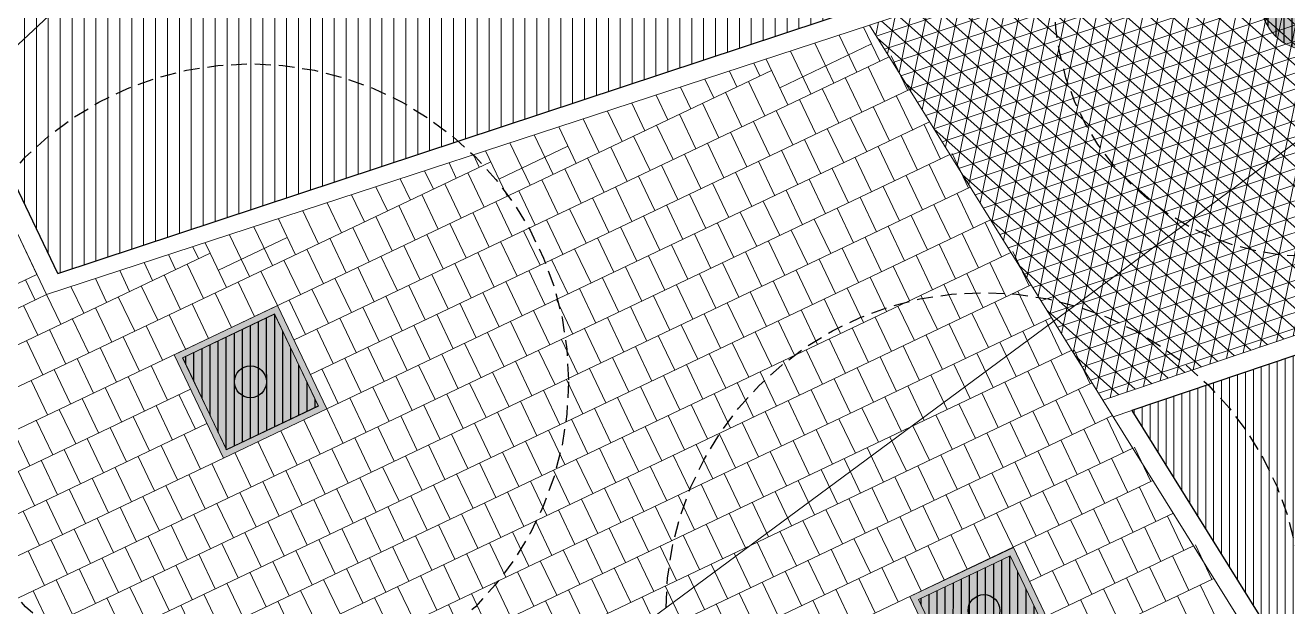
# Model space of a CAD drawing. Header units: metres. Extents: x 678805 to 1359287, y 2747329 to 5497370.
# Drawn here: x 679648.83 to 679668.68, y 2748575.89 to 2748585.03 of the extents above; entities that cross this region are included whole.
import ezdxf
from ezdxf.enums import TextEntityAlignment as Align

# ---------------------------------------------------------------- set-up
doc = ezdxf.new("R2010")
doc.units = ezdxf.units.M
doc.linetypes.add('XREF_MON_SFT_TREES$0$HIDDEN', pattern=[0.375, 0.25, -0.125])
for name, color, linetype in [('00_XREF_MON_HSC_PAVEMENT', 7, 'Continuous'), ('00_XREF_TWQ_SFT_TREES', 7, 'Continuous'), ('XREF_MON_GENERAL_LAYOUT$0$02-L-Edge Line Step -10cm', 6, 'Continuous'), ('XREF_MON_HSC_PAVEMENT$0$03-TR-Tree Pit_Green', 74, 'Continuous'), ('XREF_MON_SFT_TREES$0$SL_TREE_CANOPY', 251, 'XREF_MON_SFT_TREES$0$HIDDEN'), ('XREF_MON_SFT_TREES$0$SL_TREE_TRUNK', 251, 'Continuous')]:
    doc.layers.add(name, color=color, linetype=linetype)
for name, color, linetype, true_color in [('02-L-Waterfeatures 01', 7, 'Continuous', 0x4da6ff), ('XREF_MON_HSC_PAVEMENT$0$03-TR-Tree Pit_White', 7, 'Continuous', 0xfcfcfc), ('XREF_MON_SFT_TREES$0$SL_TREE_ACACIA_NILOTICA', 7, 'Continuous', 0x264d00), ('XREF_MON_SFT_TREES$0$SL_TREE_ZIZIPHUS_SPINA', 7, 'Continuous', 0xc6d408)]:
    doc.layers.add(name, color=color, linetype=linetype, true_color=true_color)
for name, color, linetype, lineweight in [('XREF_MON_GENERAL_LAYOUT$0$02-L-Level Curves 0.25-0.75m', 33, 'Continuous', 5), ('XREF_MON_GENERAL_LAYOUT$0$02-L-Material Change', 251, 'Continuous', 5), ('XREF_MON_GENERAL_LAYOUT$0$04-BK-Tree Pit', 6, 'Continuous', 5), ('XREF_MON_HSC_PAVEMENT$0$02-L-B-Flat Bar', 251, 'Continuous', 5), ('XREF_MON_HSC_PAVEMENT$0$04-BK-Tree Pit', 6, 'Continuous', 5)]:
    doc.layers.add(name, color=color, linetype=linetype, lineweight=lineweight)
for name, color, linetype, lineweight, true_color in [('XREF_MON_HSC_PAVEMENT$0$02-L-Joints-Paviment_07_Precast Concrete Blocks 60X40', 7, 'Continuous', 5, 0x999999), ('XREF_MON_HSC_PAVEMENT$0$03-TR-Pavement_01_Compacted Ground', 7, 'Continuous', 5, 0x5a4f30), ('XREF_MON_HSC_PAVEMENT$0$03-TR-Pavement_02_Sealed Gravel', 7, 'Continuous', 5, 0x38321e), ('XREF_MON_HSC_PAVEMENT$0$03-TR-Pavement_07_Precast Concrete Blocks 60X40', 7, 'Continuous', 5, 0x999999), ('XREF_MON_HSC_PAVEMENT$0$03-TR-Pavement_07_Precast irregular Concrete Blocks', 7, 'Continuous', 5, 0xb3b3b3)]:
    doc.layers.add(name, color=color, linetype=linetype, lineweight=lineweight, true_color=true_color)
doc.layers.get('XREF_MON_SFT_TREES$0$SL_TREE_ACACIA_NILOTICA').off()
doc.layers.get('XREF_MON_SFT_TREES$0$SL_TREE_ZIZIPHUS_SPINA').off()
doc.styles.add('XREF_MON_GENERAL_LAYOUT$0$Standard', font='arial.ttf')
pattern_1 = [(78.3, (679760.92877, 2748631.8044), (-0.23317743, 0.0482887), []), (138.3, (679760.92877, 2748631.8044), (-0.158408, -0.1777932), []), (198.3, (679760.92877, 2748631.8044), (0.07476945, -0.22608194), [])]

# ---------------------------------------------------------------- blocks, each defined once
blk = doc.blocks.new('XREF_MON_SFT_TREES$0$Ziziphus_spina_christi')
h = blk.add_hatch()
h.set_pattern_fill('ANSI31', color=256, scale=0.1)
edge = h.paths.add_edge_path()
edge.add_arc((0, 0), 5, 0, 360)
at = {"layer": 'XREF_MON_SFT_TREES$0$SL_TREE_TRUNK'}
h = blk.add_hatch(color=256, dxfattribs=at)
h.dxf.hatch_style = 1
edge = h.paths.add_edge_path()
edge.add_arc((0, 0), 0.25, 0, 360)
at = {"layer": 'XREF_MON_SFT_TREES$0$SL_TREE_CANOPY', "linetype": 'XREF_MON_SFT_TREES$0$HIDDEN'}
blk.add_circle((0, 0), 5, dxfattribs=at)
at = {"layer": 'XREF_MON_SFT_TREES$0$SL_TREE_TRUNK'}
blk.add_circle((0, 0), 0.25, dxfattribs=at)
blk = doc.blocks.new('XREF_MON_SFT_TREES$0$Acacia_nilotica')
h = blk.add_hatch()
h.set_pattern_fill('ANSI31', color=256, scale=0.1)
edge = h.paths.add_edge_path()
edge.add_arc((0, 0), 4, 0, 360)
at = {"layer": 'XREF_MON_SFT_TREES$0$SL_TREE_TRUNK'}
h = blk.add_hatch(color=256, dxfattribs=at)
h.dxf.hatch_style = 1
edge = h.paths.add_edge_path()
edge.add_arc((0, 0), 0.25, 0, 360)
at = {"layer": 'XREF_MON_SFT_TREES$0$SL_TREE_CANOPY', "linetype": 'XREF_MON_SFT_TREES$0$HIDDEN'}
blk.add_circle((0, 0), 4, dxfattribs=at)
at = {"layer": 'XREF_MON_SFT_TREES$0$SL_TREE_TRUNK'}
blk.add_circle((0, 0), 0.25, dxfattribs=at)
blk = doc.blocks.new('XREF_MON_SFT_TREES')
at = {"layer": 'XREF_MON_SFT_TREES$0$SL_TREE_ACACIA_NILOTICA', "rotation": 25.44812939262281}
blk.add_blockref('XREF_MON_SFT_TREES$0$Acacia_nilotica', (679669.016, 2748585.395), dxfattribs=at)
at = {"layer": 'XREF_MON_SFT_TREES$0$SL_TREE_ZIZIPHUS_SPINA', "rotation": 25.44812939262281}
for p in [(679656.747, 2748591.23), (679652.375, 2748579.426), (679663.907, 2748575.83)]:
    blk.add_blockref('XREF_MON_SFT_TREES$0$Ziziphus_spina_christi', p, dxfattribs=at)
blk = doc.blocks.new('XREF_MON_HSC_PAVEMENT$0$Tree Pit 1.5m3')
at = {"layer": 'XREF_MON_HSC_PAVEMENT$0$03-TR-Tree Pit_Green'}
h = blk.add_hatch(dxfattribs=at)
h.set_pattern_fill('ANSI31', color=256, scale=0.04, angle=45)
h.set_pattern_definition([(90, (-679669.01583, -2748585.39453), (-0.127, 0), [])])
edge = h.paths.add_edge_path()
edge.add_arc((0, 0), 0.75, 0, 360)
at = {"layer": 'XREF_MON_HSC_PAVEMENT$0$03-TR-Tree Pit_White'}
h = blk.add_hatch(color=256, dxfattribs=at)
h.dxf.hatch_style = 1
edge = h.paths.add_edge_path()
edge.add_arc((0, 0), 0.75, 0, 360)
blk.add_circle((0, 0), 0.75)
blk = doc.blocks.new('XREF_MON_HSC_PAVEMENT$0$Escocell Quadrat')
at = {"layer": 'XREF_MON_HSC_PAVEMENT$0$03-TR-Tree Pit_Green'}
h = blk.add_hatch(dxfattribs=at)
h.set_pattern_fill('ANSI31', color=256, scale=0.04, angle=19.5514)
h.set_pattern_definition([(64.551379247, (-1794786.01457, -2189831.7944), (-0.114677314033, 0.0545720958565), [])])
h.paths.add_polyline_path([(-1.159, 0.359), (-2.759, 0.359), (-2.759, -1.241), (-1.159, -1.241)])
at = {"layer": 'XREF_MON_HSC_PAVEMENT$0$03-TR-Tree Pit_White'}
h = blk.add_hatch(color=256, dxfattribs=at)
h.dxf.hatch_style = 1
h.paths.add_polyline_path([(-2.859, 0.459), (-1.059, 0.459), (-1.059, -1.341), (-2.859, -1.341)])
at = {"ltscale": 0.3}
blk.add_lwpolyline([(-2.759, -1.241), (-1.159, -1.241), (-1.159, 0.359), (-2.759, 0.359)], close=True, dxfattribs=at)
blk = doc.blocks.new('XREF_MON_HSC_PAVEMENT')
at = {"layer": 'XREF_MON_HSC_PAVEMENT$0$03-TR-Pavement_01_Compacted Ground', "linetype": 'Continuous'}
h = blk.add_hatch(dxfattribs=at)
h.set_pattern_fill('ANSI31', color=256, scale=0.059, angle=45)
h.set_pattern_definition([(90, (652974.11672, 2717198.73223), (-0.187325, 0), [])])
h.paths.add_polyline_path([(679627.965, 2748648.126), (679619.306, 2748644.028), (679624.438, 2748633.281), (679643.219, 2748642.218), (679635.325, 2748666.118), (679612.376, 2748658.539), (679613.109, 2748657.004), (679621.777, 2748661.129)])
h.paths.add_polyline_path([(679643.184, 2748627.108), (679645.247, 2748622.773), (679640.913, 2748620.711), (679638.85, 2748625.045)])
h.paths.add_polyline_path([(679649.344, 2748581.128), (679662.013, 2748585.317), (679645.021, 2748636.762), (679626.168, 2748629.658)])
at = {"layer": 'XREF_MON_HSC_PAVEMENT$0$03-TR-Pavement_02_Sealed Gravel', "linetype": 'Continuous'}
h = blk.add_hatch(dxfattribs=at)
h.set_pattern_fill('ANSI31', color=256, scale=0.0393, angle=45)
h.set_pattern_definition([(90, (652974.11672, 2717198.73223), (-0.1247775, 0), [])])
h.paths.add_polyline_path([(679677.201, 2748573.555), (679683.041, 2748573.777), (679687.329, 2748576.176), (679693.395, 2748575.721), (679695.755, 2748576.821), (679698.899, 2748570.077), (679696.876, 2748565.409), (679691.299, 2748563.582), (679690.559, 2748563.185), (679688.204, 2748561.07), (679682.247, 2748562.313), (679677.021, 2748573.467)])
h.paths.add_polyline_path([(679758.64, 2748582.443), (679748.157, 2748599.32), (679704.653, 2748591.943), (679666.232, 2748578.973), (679685.689, 2748547.73)])
at = {"layer": 'XREF_MON_HSC_PAVEMENT$0$03-TR-Pavement_07_Precast irregular Concrete Blocks', "linetype": 'Continuous'}
h = blk.add_hatch(dxfattribs=at)
h.set_pattern_fill('NET3', color=256, scale=0.075, angle=78.3)
h.set_pattern_definition(pattern_1)
h.paths.add_polyline_path([(679662.107, 2748585.032), (679702.497, 2748598.366), (679704.527, 2748592.218)])
h = blk.add_hatch(dxfattribs=at)
h.set_pattern_fill('NET3', color=256, scale=0.075, angle=78.3)
h.set_pattern_definition(pattern_1)
h.paths.add_polyline_path([(679662.107, 2748585.032), (679665.777, 2748579.136), (679704.527, 2748592.218)])
at = {"layer": 'XREF_MON_HSC_PAVEMENT$0$02-L-B-Flat Bar'}
blk.add_lwpolyline([(679662.107, 2748585.032), (679665.777, 2748579.136)], dxfattribs=at)
at = {"layer": 'XREF_MON_HSC_PAVEMENT$0$02-L-Joints-Paviment_07_Precast Concrete Blocks 60X40'}
for p, q in [((679661.907, 2748584.294), (679661.631, 2748584.876)), ((679662.269, 2748584.466), (679662.014, 2748585.001)), ((679660.695, 2748584.05), (679662.14, 2748584.737)), ((679661.546, 2748584.123), (679661.247, 2748584.75)), ((679660.824, 2748583.779), (679660.481, 2748584.499)), ((679661.185, 2748583.951), (679660.864, 2748584.625)), ((679660.022, 2748584.062), (679659.904, 2748584.31)), ((679660.383, 2748584.234), (679660.287, 2748584.436)), ((679659.661, 2748583.89), (679659.52, 2748584.185)), ((679658.938, 2748583.546), (679658.754, 2748583.934)), ((679659.3, 2748583.718), (679659.137, 2748584.06)), ((679658.216, 2748583.202), (679657.987, 2748583.683)), ((679658.577, 2748583.374), (679658.37, 2748583.809)), ((679657.855, 2748583.03), (679657.604, 2748583.558)), ((679657.132, 2748582.687), (679656.837, 2748583.307)), ((679657.494, 2748582.859), (679657.221, 2748583.432)), ((679656.281, 2748582.614), (679657.365, 2748583.129)), ((679656.771, 2748582.515), (679656.454, 2748583.181)), ((679655.972, 2748582.799), (679655.88, 2748582.993)), ((679656.41, 2748582.343), (679656.071, 2748583.056)), ((679655.25, 2748582.455), (679655.113, 2748582.743)), ((679655.611, 2748582.627), (679655.497, 2748582.868)), ((679654.528, 2748582.112), (679654.347, 2748582.492)), ((679654.889, 2748582.284), (679654.73, 2748582.617)), ((679654.166, 2748581.94), (679653.963, 2748582.366)), ((679653.444, 2748581.596), (679653.197, 2748582.115)), ((679653.805, 2748581.768), (679653.58, 2748582.241)), ((679653.083, 2748581.424), (679652.814, 2748581.99)), ((679651.87, 2748581.179), (679652.954, 2748581.695)), ((679652.36, 2748581.08), (679652.047, 2748581.739)), ((679652.722, 2748581.252), (679652.43, 2748581.864)), ((679651.559, 2748581.363), (679651.47, 2748581.55)), ((679651.741, 2748581.45), (679651.664, 2748581.613)), ((679650.836, 2748581.02), (679650.703, 2748581.299)), ((679651.197, 2748581.191), (679651.086, 2748581.425)), ((679651.999, 2748580.909), (679651.741, 2748581.45)), ((679650.475, 2748580.848), (679650.32, 2748581.174)), ((679651.277, 2748580.565), (679651.019, 2748581.107)), ((679651.638, 2748580.737), (679651.38, 2748581.278)), ((679648.837, 2748581.028), (679648.988, 2748580.711)), ((679649.753, 2748580.504), (679649.553, 2748580.923)), ((679650.114, 2748580.676), (679649.937, 2748581.048)), ((679650.916, 2748580.393), (679650.658, 2748580.935)), ((679649.391, 2748580.332), (679649.17, 2748580.797)), ((679650.555, 2748580.221), (679650.297, 2748580.763)), ((679649.03, 2748580.16), (679648.809, 2748580.625)), ((679650.193, 2748580.049), (679649.936, 2748580.591)), ((679649.832, 2748579.877), (679649.574, 2748580.419)), ((679649.471, 2748579.705), (679649.213, 2748580.247)), ((679649.11, 2748579.533), (679648.852, 2748580.075))]:
    blk.add_line(p, q, dxfattribs=at)
for points in [[(679662.706, 2748584.01), (679662.448, 2748584.552)], [(679662.345, 2748583.838), (679662.087, 2748584.38)], [(679660.463, 2748583.607), (679660.205, 2748584.149)], [(679661.984, 2748583.666), (679661.726, 2748584.208)], [(679660.101, 2748583.435), (679659.844, 2748583.977)], [(679661.261, 2748583.323), (679661.004, 2748583.864)], [(679661.623, 2748583.494), (679661.365, 2748584.036)], [(679662.786, 2748583.383), (679662.528, 2748583.925)], [(679659.74, 2748583.263), (679659.482, 2748583.805)], [(679660.9, 2748583.151), (679660.642, 2748583.693)], [(679662.424, 2748583.212), (679662.167, 2748583.753)], [(679659.379, 2748583.091), (679659.121, 2748583.633)], [(679660.539, 2748582.979), (679660.281, 2748583.521)], [(679662.063, 2748583.04), (679661.805, 2748583.581)], [(679663.223, 2748582.927), (679662.966, 2748583.469)], [(679658.657, 2748582.748), (679658.399, 2748583.289)], [(679659.018, 2748582.919), (679658.76, 2748583.461)], [(679660.178, 2748582.807), (679659.92, 2748583.349)], [(679661.702, 2748582.868), (679661.444, 2748583.41)], [(679662.862, 2748582.755), (679662.604, 2748583.297)], [(679658.295, 2748582.576), (679658.038, 2748583.117)], [(679659.817, 2748582.635), (679659.559, 2748583.177)], [(679661.341, 2748582.696), (679661.083, 2748583.238)], [(679662.501, 2748582.583), (679662.243, 2748583.125)], [(679657.934, 2748582.404), (679657.676, 2748582.946)], [(679659.455, 2748582.463), (679659.198, 2748583.005)], [(679660.619, 2748582.352), (679660.361, 2748582.894)], [(679660.98, 2748582.524), (679660.722, 2748583.066)], [(679662.14, 2748582.412), (679661.882, 2748582.953)], [(679663.664, 2748582.472), (679663.406, 2748583.014)], [(679656.049, 2748582.171), (679655.791, 2748582.713)], [(679657.573, 2748582.232), (679657.315, 2748582.774)], [(679659.094, 2748582.291), (679658.836, 2748582.833)], [(679660.257, 2748582.18), (679660, 2748582.722)], [(679661.779, 2748582.24), (679661.521, 2748582.782)], [(679663.303, 2748582.301), (679663.045, 2748582.842)], [(679655.688, 2748581.999), (679655.43, 2748582.541)], [(679657.212, 2748582.06), (679656.954, 2748582.602)], [(679658.372, 2748581.948), (679658.114, 2748582.489)], [(679658.733, 2748582.119), (679658.475, 2748582.661)], [(679659.896, 2748582.008), (679659.638, 2748582.55)], [(679661.417, 2748582.068), (679661.16, 2748582.61)], [(679662.58, 2748581.957), (679662.323, 2748582.499)], [(679662.942, 2748582.129), (679662.684, 2748582.671)], [(679655.326, 2748581.827), (679655.069, 2748582.369)], [(679656.851, 2748581.888), (679656.593, 2748582.43)], [(679658.011, 2748581.776), (679657.753, 2748582.317)], [(679659.535, 2748581.837), (679659.277, 2748582.378)], [(679661.056, 2748581.896), (679660.798, 2748582.438)], [(679662.219, 2748581.785), (679661.961, 2748582.327)], [(679663.74, 2748581.844), (679663.483, 2748582.386)], [(679654.965, 2748581.655), (679654.707, 2748582.197)], [(679656.128, 2748581.544), (679655.87, 2748582.086)], [(679656.49, 2748581.716), (679656.232, 2748582.258)], [(679657.65, 2748581.604), (679657.392, 2748582.146)], [(679659.174, 2748581.665), (679658.916, 2748582.206)], [(679660.334, 2748581.552), (679660.076, 2748582.094)], [(679660.695, 2748581.724), (679660.437, 2748582.266)], [(679661.858, 2748581.613), (679661.6, 2748582.155)], [(679663.379, 2748581.673), (679663.121, 2748582.214)], [(679654.604, 2748581.484), (679654.346, 2748582.025)], [(679655.767, 2748581.373), (679655.509, 2748581.914)], [(679657.288, 2748581.432), (679657.031, 2748581.974)], [(679658.813, 2748581.493), (679658.555, 2748582.035)], [(679659.973, 2748581.38), (679659.715, 2748581.922)], [(679661.497, 2748581.441), (679661.239, 2748581.983)], [(679663.018, 2748581.501), (679662.76, 2748582.042)], [(679664.181, 2748581.39), (679663.923, 2748581.931)], [(679653.882, 2748581.14), (679653.624, 2748581.682)], [(679654.243, 2748581.312), (679653.985, 2748581.853)], [(679655.406, 2748581.201), (679655.148, 2748581.742)], [(679656.927, 2748581.26), (679656.669, 2748581.802)], [(679658.09, 2748581.149), (679657.832, 2748581.691)], [(679658.451, 2748581.321), (679658.194, 2748581.863)], [(679659.611, 2748581.208), (679659.354, 2748581.75)], [(679661.136, 2748581.269), (679660.878, 2748581.811)], [(679662.296, 2748581.157), (679662.038, 2748581.699)], [(679662.657, 2748581.329), (679662.399, 2748581.871)], [(679663.82, 2748581.218), (679663.562, 2748581.76)], [(679648.759, 2748581.656), (679649.018, 2748581.114)], [(679653.521, 2748580.968), (679653.263, 2748581.51)], [(679655.045, 2748581.029), (679654.787, 2748581.571)], [(679656.566, 2748581.088), (679656.308, 2748581.63)], [(679657.729, 2748580.977), (679657.471, 2748581.519)], [(679659.25, 2748581.037), (679658.992, 2748581.578)], [(679660.774, 2748581.097), (679660.517, 2748581.639)], [(679661.934, 2748580.985), (679661.677, 2748581.527)], [(679663.459, 2748581.046), (679663.201, 2748581.588)], [(679653.159, 2748580.796), (679652.901, 2748581.338)], [(679654.684, 2748580.857), (679654.426, 2748581.399)], [(679655.844, 2748580.744), (679655.586, 2748581.286)], [(679656.205, 2748580.916), (679655.947, 2748581.458)], [(679657.368, 2748580.805), (679657.11, 2748581.347)], [(679658.889, 2748580.865), (679658.631, 2748581.407)], [(679660.052, 2748580.754), (679659.794, 2748581.295)], [(679660.413, 2748580.926), (679660.155, 2748581.467)], [(679661.573, 2748580.813), (679661.315, 2748581.355)], [(679663.098, 2748580.874), (679662.84, 2748581.416)], [(679664.258, 2748580.762), (679664, 2748581.303)], [(679664.619, 2748580.933), (679664.361, 2748581.475)], [(679652.798, 2748580.624), (679652.54, 2748581.166)], [(679654.322, 2748580.685), (679654.065, 2748581.227)], [(679655.482, 2748580.573), (679655.225, 2748581.114)], [(679657.007, 2748580.633), (679656.749, 2748581.175)], [(679658.528, 2748580.693), (679658.27, 2748581.235)], [(679659.691, 2748580.582), (679659.433, 2748581.124)], [(679661.212, 2748580.641), (679660.954, 2748581.183)], [(679662.736, 2748580.702), (679662.479, 2748581.244)], [(679663.896, 2748580.59), (679663.639, 2748581.131)], [(679652.437, 2748580.452), (679652.179, 2748580.994)], [(679653.961, 2748580.513), (679653.703, 2748581.055)], [(679655.121, 2748580.401), (679654.863, 2748580.942)], [(679656.645, 2748580.462), (679656.388, 2748581.003)], [(679657.805, 2748580.349), (679657.548, 2748580.891)], [(679658.167, 2748580.521), (679657.909, 2748581.063)], [(679659.33, 2748580.41), (679659.072, 2748580.952)], [(679660.851, 2748580.469), (679660.593, 2748581.011)], [(679662.014, 2748580.358), (679661.756, 2748580.9)], [(679662.375, 2748580.53), (679662.117, 2748581.072)], [(679663.535, 2748580.418), (679663.277, 2748580.96)], [(679652.076, 2748580.28), (679651.818, 2748580.822)], [(679653.239, 2748580.169), (679652.981, 2748580.711)], [(679653.6, 2748580.341), (679653.342, 2748580.883)], [(679654.76, 2748580.229), (679654.502, 2748580.771)], [(679656.284, 2748580.29), (679656.026, 2748580.831)], [(679657.444, 2748580.177), (679657.186, 2748580.719)], [(679658.969, 2748580.238), (679658.711, 2748580.78)], [(679660.49, 2748580.297), (679660.232, 2748580.839)], [(679661.653, 2748580.186), (679661.395, 2748580.728)], [(679663.174, 2748580.246), (679662.916, 2748580.788)], [(679664.698, 2748580.307), (679664.44, 2748580.849)], [(679651.715, 2748580.109), (679651.457, 2748580.65)], [(679654.399, 2748580.057), (679654.141, 2748580.599)], [(679655.562, 2748579.946), (679655.304, 2748580.488)], [(679655.923, 2748580.118), (679655.665, 2748580.66)], [(679657.083, 2748580.005), (679656.825, 2748580.547)], [(679658.607, 2748580.066), (679658.349, 2748580.608)], [(679659.767, 2748579.954), (679659.51, 2748580.496)], [(679660.129, 2748580.126), (679659.871, 2748580.667)], [(679661.292, 2748580.015), (679661.034, 2748580.556)], [(679662.813, 2748580.074), (679662.555, 2748580.616)], [(679663.976, 2748579.963), (679663.718, 2748580.505)], [(679664.337, 2748580.135), (679664.079, 2748580.677)], [(679650.992, 2748579.765), (679650.734, 2748580.307)], [(679651.353, 2748579.937), (679651.096, 2748580.478)], [(679654.038, 2748579.885), (679653.78, 2748580.427)], [(679655.201, 2748579.774), (679654.943, 2748580.316)], [(679656.722, 2748579.833), (679656.464, 2748580.375)], [(679658.246, 2748579.894), (679657.988, 2748580.436)], [(679659.406, 2748579.782), (679659.148, 2748580.324)], [(679660.93, 2748579.843), (679660.673, 2748580.385)], [(679662.452, 2748579.902), (679662.194, 2748580.444)], [(679663.615, 2748579.791), (679663.357, 2748580.333)], [(679665.136, 2748579.851), (679664.878, 2748580.392)], [(679650.631, 2748579.593), (679650.373, 2748580.135)], [(679653.676, 2748579.713), (679653.419, 2748580.255)], [(679654.839, 2748579.602), (679654.582, 2748580.144)], [(679656.361, 2748579.662), (679656.103, 2748580.203)], [(679657.524, 2748579.551), (679657.266, 2748580.092)], [(679657.885, 2748579.722), (679657.627, 2748580.264)], [(679659.045, 2748579.61), (679658.787, 2748580.152)], [(679660.569, 2748579.671), (679660.311, 2748580.213)], [(679661.729, 2748579.558), (679661.471, 2748580.1)], [(679662.09, 2748579.73), (679661.833, 2748580.272)], [(679663.253, 2748579.619), (679662.996, 2748580.161)], [(679664.775, 2748579.679), (679664.517, 2748580.22)], [(679650.27, 2748579.421), (679650.012, 2748579.963)], [(679654.478, 2748579.43), (679654.22, 2748579.972)], [(679656, 2748579.49), (679655.742, 2748580.031)], [(679657.163, 2748579.379), (679656.905, 2748579.92)], [(679658.684, 2748579.438), (679658.426, 2748579.98)], [(679660.208, 2748579.499), (679659.95, 2748580.041)], [(679661.368, 2748579.387), (679661.11, 2748579.928)], [(679662.892, 2748579.447), (679662.634, 2748579.989)], [(679664.414, 2748579.507), (679664.156, 2748580.049)], [(679665.577, 2748579.396), (679665.319, 2748579.938)], [(679649.909, 2748579.249), (679649.651, 2748579.791)], [(679654.117, 2748579.258), (679653.859, 2748579.8)], [(679655.638, 2748579.318), (679655.381, 2748579.86)], [(679656.801, 2748579.207), (679656.544, 2748579.749)], [(679658.323, 2748579.266), (679658.065, 2748579.808)], [(679659.486, 2748579.155), (679659.228, 2748579.697)], [(679659.847, 2748579.327), (679659.589, 2748579.869)], [(679661.007, 2748579.215), (679660.749, 2748579.756)], [(679662.531, 2748579.276), (679662.273, 2748579.817)], [(679663.691, 2748579.163), (679663.433, 2748579.705)], [(679664.052, 2748579.335), (679663.795, 2748579.877)], [(679665.215, 2748579.224), (679664.958, 2748579.766)], [(679649.547, 2748579.077), (679649.29, 2748579.619)], [(679650.71, 2748578.966), (679650.453, 2748579.508)], [(679651.072, 2748579.138), (679650.814, 2748579.68)], [(679653.756, 2748579.087), (679653.498, 2748579.628)], [(679654.916, 2748578.974), (679654.658, 2748579.516)], [(679655.277, 2748579.146), (679655.019, 2748579.688)], [(679656.44, 2748579.035), (679656.182, 2748579.577)], [(679657.961, 2748579.094), (679657.704, 2748579.636)], [(679659.124, 2748578.983), (679658.867, 2748579.525)], [(679660.646, 2748579.043), (679660.388, 2748579.585)], [(679662.17, 2748579.104), (679661.912, 2748579.645)], [(679663.33, 2748578.991), (679663.072, 2748579.533)], [(679664.854, 2748579.052), (679664.596, 2748579.594)], [(679649.186, 2748578.905), (679648.928, 2748579.447)], [(679650.349, 2748578.794), (679650.091, 2748579.336)], [(679654.555, 2748578.802), (679654.297, 2748579.344)], [(679656.079, 2748578.863), (679655.821, 2748579.405)], [(679657.6, 2748578.922), (679657.342, 2748579.464)], [(679658.763, 2748578.811), (679658.505, 2748579.353)], [(679660.284, 2748578.871), (679660.027, 2748579.413)], [(679661.448, 2748578.76), (679661.19, 2748579.302)], [(679661.809, 2748578.932), (679661.551, 2748579.474)], [(679662.969, 2748578.819), (679662.711, 2748579.361)], [(679664.493, 2748578.88), (679664.235, 2748579.422)], [(679665.653, 2748578.768), (679665.395, 2748579.309)], [(679649.988, 2748578.623), (679649.73, 2748579.164)], [(679651.509, 2748578.682), (679651.251, 2748579.224)], [(679654.194, 2748578.63), (679653.936, 2748579.172)], [(679655.718, 2748578.691), (679655.46, 2748579.233)], [(679656.878, 2748578.579), (679656.62, 2748579.121)], [(679657.239, 2748578.751), (679656.981, 2748579.292)], [(679658.402, 2748578.64), (679658.144, 2748579.181)], [(679659.923, 2748578.699), (679659.665, 2748579.241)], [(679661.086, 2748578.588), (679660.829, 2748579.13)], [(679662.608, 2748578.647), (679662.35, 2748579.189)], [(679664.132, 2748578.708), (679663.874, 2748579.25)], [(679665.292, 2748578.596), (679665.034, 2748579.138)], [(679649.627, 2748578.451), (679649.369, 2748578.992)], [(679651.148, 2748578.51), (679650.89, 2748579.052)], [(679653.832, 2748578.458), (679653.575, 2748579)], [(679655.357, 2748578.519), (679655.099, 2748579.061)], [(679656.517, 2748578.407), (679656.259, 2748578.949)], [(679658.041, 2748578.468), (679657.783, 2748579.01)], [(679659.562, 2748578.527), (679659.304, 2748579.069)], [(679660.725, 2748578.416), (679660.467, 2748578.958)], [(679662.246, 2748578.476), (679661.989, 2748579.017)], [(679663.409, 2748578.365), (679663.152, 2748578.906)], [(679663.771, 2748578.536), (679663.513, 2748579.078)], [(679664.931, 2748578.424), (679664.673, 2748578.966)], [(679649.266, 2748578.279), (679649.008, 2748578.821)], [(679650.426, 2748578.166), (679650.168, 2748578.708)], [(679650.787, 2748578.338), (679650.529, 2748578.88)], [(679653.471, 2748578.287), (679653.213, 2748578.828)], [(679654.634, 2748578.176), (679654.376, 2748578.717)], [(679654.995, 2748578.347), (679654.738, 2748578.889)], [(679656.155, 2748578.235), (679655.898, 2748578.777)], [(679657.68, 2748578.296), (679657.422, 2748578.838)], [(679658.84, 2748578.183), (679658.582, 2748578.725)], [(679659.201, 2748578.355), (679658.943, 2748578.897)], [(679660.364, 2748578.244), (679660.106, 2748578.786)], [(679661.885, 2748578.304), (679661.627, 2748578.845)], [(679663.048, 2748578.193), (679662.79, 2748578.734)], [(679664.569, 2748578.252), (679664.312, 2748578.794)], [(679666.094, 2748578.313), (679665.836, 2748578.855)], [(679648.905, 2748578.107), (679648.647, 2748578.649)], [(679650.065, 2748577.994), (679649.807, 2748578.536)], [(679651.589, 2748578.055), (679651.331, 2748578.597)], [(679653.11, 2748578.115), (679652.852, 2748578.656)], [(679654.273, 2748578.004), (679654.015, 2748578.545)], [(679655.794, 2748578.063), (679655.536, 2748578.605)], [(679657.318, 2748578.124), (679657.061, 2748578.666)], [(679658.479, 2748578.011), (679658.221, 2748578.553)], [(679660.003, 2748578.072), (679659.745, 2748578.614)], [(679661.524, 2748578.132), (679661.266, 2748578.674)], [(679662.687, 2748578.021), (679662.429, 2748578.563)], [(679664.208, 2748578.08), (679663.95, 2748578.622)], [(679665.371, 2748577.969), (679665.113, 2748578.511)], [(679665.732, 2748578.141), (679665.475, 2748578.683)], [(679649.703, 2748577.823), (679649.446, 2748578.364)], [(679651.228, 2748577.883), (679650.97, 2748578.425)], [(679652.388, 2748577.771), (679652.13, 2748578.313)], [(679652.749, 2748577.943), (679652.491, 2748578.485)], [(679653.912, 2748577.832), (679653.654, 2748578.374)], [(679655.433, 2748577.891), (679655.175, 2748578.433)], [(679656.596, 2748577.78), (679656.338, 2748578.322)], [(679656.957, 2748577.952), (679656.699, 2748578.494)], [(679658.117, 2748577.84), (679657.86, 2748578.381)], [(679659.642, 2748577.9), (679659.384, 2748578.442)], [(679660.802, 2748577.788), (679660.544, 2748578.33)], [(679661.163, 2748577.96), (679660.905, 2748578.502)], [(679662.326, 2748577.849), (679662.068, 2748578.391)], [(679663.847, 2748577.908), (679663.589, 2748578.45)], [(679665.01, 2748577.797), (679664.752, 2748578.339)], [(679666.531, 2748577.857), (679666.274, 2748578.398)], [(679649.342, 2748577.651), (679649.084, 2748578.192)], [(679650.866, 2748577.712), (679650.609, 2748578.253)], [(679652.026, 2748577.599), (679651.769, 2748578.141)], [(679653.551, 2748577.66), (679653.293, 2748578.202)], [(679655.072, 2748577.719), (679654.814, 2748578.261)], [(679656.235, 2748577.608), (679655.977, 2748578.15)], [(679657.756, 2748577.668), (679657.498, 2748578.21)], [(679659.28, 2748577.729), (679659.023, 2748578.27)], [(679660.44, 2748577.616), (679660.183, 2748578.158)], [(679661.965, 2748577.677), (679661.707, 2748578.219)], [(679663.125, 2748577.565), (679662.867, 2748578.106)], [(679663.486, 2748577.736), (679663.228, 2748578.278)], [(679664.649, 2748577.625), (679664.391, 2748578.167)], [(679666.17, 2748577.685), (679665.912, 2748578.227)], [(679648.981, 2748577.479), (679648.723, 2748578.021)], [(679650.144, 2748577.368), (679649.886, 2748577.91)], [(679650.505, 2748577.54), (679650.247, 2748578.081)], [(679651.665, 2748577.427), (679651.407, 2748577.969)], [(679653.189, 2748577.488), (679652.932, 2748578.03)], [(679654.35, 2748577.376), (679654.092, 2748577.917)], [(679654.711, 2748577.547), (679654.453, 2748578.089)], [(679655.874, 2748577.436), (679655.616, 2748577.978)], [(679657.395, 2748577.496), (679657.137, 2748578.038)], [(679658.558, 2748577.385), (679658.3, 2748577.927)], [(679658.919, 2748577.557), (679658.661, 2748578.099)], [(679660.079, 2748577.444), (679659.821, 2748577.986)], [(679661.603, 2748577.505), (679661.346, 2748578.047)], [(679662.763, 2748577.393), (679662.506, 2748577.934)], [(679664.288, 2748577.454), (679664.03, 2748577.995)], [(679665.809, 2748577.513), (679665.551, 2748578.055)], [(679649.783, 2748577.196), (679649.525, 2748577.738)], [(679651.304, 2748577.255), (679651.046, 2748577.797)], [(679652.828, 2748577.316), (679652.57, 2748577.858)], [(679653.988, 2748577.204), (679653.73, 2748577.746)], [(679655.513, 2748577.265), (679655.255, 2748577.806)], [(679657.034, 2748577.324), (679656.776, 2748577.866)], [(679658.197, 2748577.213), (679657.939, 2748577.755)], [(679659.718, 2748577.272), (679659.46, 2748577.814)], [(679661.242, 2748577.333), (679660.984, 2748577.875)], [(679662.402, 2748577.221), (679662.144, 2748577.763)], [(679663.927, 2748577.282), (679663.669, 2748577.823)], [(679665.087, 2748577.169), (679664.829, 2748577.711)], [(679665.448, 2748577.341), (679665.19, 2748577.883)], [(679666.611, 2748577.23), (679666.353, 2748577.772)], [(679649.422, 2748577.024), (679649.164, 2748577.566)], [(679650.943, 2748577.083), (679650.685, 2748577.625)], [(679652.106, 2748576.972), (679651.848, 2748577.514)], [(679652.467, 2748577.144), (679652.209, 2748577.686)], [(679653.627, 2748577.032), (679653.369, 2748577.574)], [(679655.151, 2748577.093), (679654.894, 2748577.634)], [(679656.311, 2748576.98), (679656.054, 2748577.522)], [(679656.673, 2748577.152), (679656.415, 2748577.694)], [(679657.836, 2748577.041), (679657.578, 2748577.583)], [(679659.357, 2748577.101), (679659.099, 2748577.642)], [(679660.52, 2748576.99), (679660.262, 2748577.531)], [(679660.881, 2748577.161), (679660.623, 2748577.703)], [(679662.041, 2748577.049), (679661.783, 2748577.591)], [(679663.565, 2748577.11), (679663.308, 2748577.652)], [(679664.725, 2748576.997), (679664.468, 2748577.539)], [(679666.25, 2748577.058), (679665.992, 2748577.6)], [(679649.06, 2748576.852), (679648.803, 2748577.394)], [(679650.582, 2748576.912), (679650.324, 2748577.453)], [(679651.745, 2748576.801), (679651.487, 2748577.342)], [(679653.266, 2748576.86), (679653.008, 2748577.402)], [(679654.79, 2748576.921), (679654.532, 2748577.463)], [(679655.95, 2748576.808), (679655.692, 2748577.35)], [(679657.474, 2748576.869), (679657.217, 2748577.411)], [(679658.996, 2748576.929), (679658.738, 2748577.47)], [(679660.159, 2748576.818), (679659.901, 2748577.359)], [(679661.68, 2748576.877), (679661.422, 2748577.419)], [(679663.204, 2748576.938), (679662.946, 2748577.48)], [(679664.364, 2748576.825), (679664.106, 2748577.367)], [(679665.888, 2748576.886), (679665.631, 2748577.428)], [(679667.048, 2748576.774), (679666.791, 2748577.316)], [(679650.22, 2748576.74), (679649.963, 2748577.281)], [(679651.384, 2748576.629), (679651.126, 2748577.17)], [(679652.905, 2748576.688), (679652.647, 2748577.23)], [(679654.068, 2748576.577), (679653.81, 2748577.119)], [(679654.429, 2748576.749), (679654.171, 2748577.291)], [(679655.589, 2748576.636), (679655.331, 2748577.178)], [(679657.113, 2748576.697), (679656.855, 2748577.239)], [(679658.273, 2748576.585), (679658.015, 2748577.127)], [(679658.634, 2748576.757), (679658.377, 2748577.299)], [(679659.797, 2748576.646), (679659.54, 2748577.188)], [(679661.319, 2748576.705), (679661.061, 2748577.247)], [(679662.482, 2748576.594), (679662.224, 2748577.136)], [(679662.843, 2748576.766), (679662.585, 2748577.308)], [(679664.003, 2748576.654), (679663.745, 2748577.195)], [(679665.527, 2748576.714), (679665.269, 2748577.256)], [(679666.687, 2748576.602), (679666.429, 2748577.144)], [(679649.498, 2748576.396), (679649.24, 2748576.938)], [(679649.859, 2748576.568), (679649.601, 2748577.11)], [(679651.022, 2748576.457), (679650.765, 2748576.999)], [(679652.544, 2748576.516), (679652.286, 2748577.058)], [(679653.707, 2748576.405), (679653.449, 2748576.947)], [(679655.228, 2748576.465), (679654.97, 2748577.006)], [(679656.752, 2748576.525), (679656.494, 2748577.067)], [(679657.912, 2748576.413), (679657.654, 2748576.955)], [(679659.436, 2748576.474), (679659.178, 2748577.016)], [(679660.958, 2748576.533), (679660.7, 2748577.075)], [(679662.121, 2748576.422), (679661.863, 2748576.964)], [(679663.642, 2748576.482), (679663.384, 2748577.023)], [(679665.166, 2748576.543), (679664.908, 2748577.084)], [(679666.326, 2748576.43), (679666.068, 2748576.972)], [(679649.137, 2748576.224), (679648.879, 2748576.766)], [(679650.661, 2748576.285), (679650.403, 2748576.827)], [(679652.182, 2748576.344), (679651.925, 2748576.886)], [(679653.345, 2748576.233), (679653.088, 2748576.775)], [(679654.867, 2748576.293), (679654.609, 2748576.835)], [(679656.03, 2748576.182), (679655.772, 2748576.724)], [(679656.391, 2748576.354), (679656.133, 2748576.895)], [(679657.551, 2748576.241), (679657.293, 2748576.783)], [(679659.075, 2748576.302), (679658.817, 2748576.844)], [(679660.235, 2748576.19), (679659.977, 2748576.731)], [(679660.596, 2748576.361), (679660.339, 2748576.903)], [(679661.759, 2748576.25), (679661.502, 2748576.792)], [(679663.281, 2748576.31), (679663.023, 2748576.852)], [(679664.805, 2748576.371), (679664.547, 2748576.912)], [(679665.965, 2748576.258), (679665.707, 2748576.8)], [(679667.489, 2748576.319), (679667.231, 2748576.861)], [(679650.3, 2748576.113), (679650.042, 2748576.655)], [(679651.46, 2748576.001), (679651.202, 2748576.542)], [(679651.821, 2748576.172), (679651.563, 2748576.714)], [(679652.984, 2748576.061), (679652.726, 2748576.603)], [(679654.505, 2748576.121), (679654.248, 2748576.663)], [(679655.668, 2748576.01), (679655.411, 2748576.552)], [(679657.19, 2748576.069), (679656.932, 2748576.611)], [(679658.714, 2748576.13), (679658.456, 2748576.672)], [(679659.874, 2748576.018), (679659.616, 2748576.559)], [(679661.398, 2748576.079), (679661.14, 2748576.62)], [(679662.919, 2748576.138), (679662.662, 2748576.68)], [(679665.604, 2748576.086), (679665.346, 2748576.628)], [(679667.128, 2748576.147), (679666.87, 2748576.689)], [(679649.939, 2748575.941), (679649.681, 2748576.483)], [(679651.099, 2748575.829), (679650.841, 2748576.37)], [(679652.623, 2748575.89), (679652.365, 2748576.431)], [(679654.144, 2748575.949), (679653.886, 2748576.491)], [(679655.307, 2748575.838), (679655.049, 2748576.38)], [(679656.829, 2748575.897), (679656.571, 2748576.439)], [(679657.992, 2748575.786), (679657.734, 2748576.328)], [(679658.353, 2748575.958), (679658.095, 2748576.5)], [(679659.513, 2748575.846), (679659.255, 2748576.388)], [(679661.037, 2748575.907), (679660.779, 2748576.448)], [(679662.197, 2748575.794), (679661.939, 2748576.336)], [(679662.558, 2748575.966), (679662.3, 2748576.508)], [(679665.243, 2748575.914), (679664.985, 2748576.456)], [(679666.406, 2748575.803), (679666.148, 2748576.345)], [(679666.767, 2748575.975), (679666.509, 2748576.517)], [(679649.216, 2748575.597), (679648.959, 2748576.139)], [(679649.578, 2748575.769), (679649.32, 2748576.311)], [(679650.738, 2748575.657), (679650.48, 2748576.199)], [(679652.262, 2748575.718), (679652.004, 2748576.259)], [(679653.422, 2748575.605), (679653.164, 2748576.147)], [(679653.783, 2748575.777), (679653.525, 2748576.319)], [(679654.946, 2748575.666), (679654.688, 2748576.208)], [(679656.467, 2748575.726), (679656.21, 2748576.267)], [(679657.63, 2748575.614), (679657.373, 2748576.156)], [(679659.152, 2748575.674), (679658.894, 2748576.216)], [(679660.676, 2748575.735), (679660.418, 2748576.277)], [(679661.836, 2748575.622), (679661.578, 2748576.164)], [(679666.044, 2748575.632), (679665.787, 2748576.173)], [(679667.566, 2748575.691), (679667.308, 2748576.233)], [(679650.376, 2748575.485), (679650.119, 2748576.027)], [(679651.901, 2748575.546), (679651.643, 2748576.088)], [(679653.061, 2748575.433), (679652.803, 2748575.975)], [(679654.585, 2748575.494), (679654.327, 2748576.036)], [(679655.745, 2748575.382), (679655.487, 2748575.924)], [(679656.106, 2748575.554), (679655.848, 2748576.095)], [(679657.269, 2748575.443), (679657.011, 2748575.984)], [(679658.79, 2748575.502), (679658.533, 2748576.044)], [(679659.953, 2748575.391), (679659.696, 2748575.933)], [(679660.315, 2748575.563), (679660.057, 2748576.105)], [(679661.475, 2748575.45), (679661.217, 2748575.992)], [(679665.683, 2748575.46), (679665.425, 2748576.001)], [(679667.204, 2748575.519), (679666.947, 2748576.061)], [(679651.539, 2748575.374), (679651.282, 2748575.916)]]:
    blk.add_lwpolyline(points, dxfattribs=at)
at = {"layer": 'XREF_MON_HSC_PAVEMENT$0$03-TR-Pavement_07_Precast Concrete Blocks 60X40'}
for p, q in [((679653.061, 2748580.085), (679662.414, 2748584.536)), ((679645.036, 2748576.93), (679660.566, 2748584.321)), ((679653.319, 2748579.543), (679662.734, 2748584.023)), ((679653.577, 2748579.001), (679663.053, 2748583.511)), ((679643.149, 2748576.697), (679656.152, 2748582.885)), ((679644.44, 2748573.989), (679663.372, 2748582.998)), ((679644.698, 2748573.447), (679663.691, 2748582.486)), ((679644.957, 2748572.906), (679664.011, 2748581.973)), ((679642.89, 2748577.238), (679651.741, 2748581.45)), ((679645.215, 2748572.365), (679664.33, 2748581.46)), ((679642.516, 2748578.021), (679649.018, 2748581.114)), ((679645.474, 2748571.823), (679664.649, 2748580.948)), ((679642.668, 2748577.703), (679649.169, 2748580.797)), ((679645.732, 2748571.282), (679664.968, 2748580.435)), ((679645.991, 2748570.74), (679665.288, 2748579.923)), ((679645.293, 2748576.389), (679651.433, 2748579.31)), ((679646.25, 2748570.199), (679665.607, 2748579.41)), ((679645.551, 2748575.847), (679651.691, 2748578.768)), ((679646.508, 2748569.657), (679665.926, 2748578.898)), ((679646.767, 2748569.116), (679666.245, 2748578.385)), ((679644.181, 2748574.53), (679651.949, 2748578.227)), ((679648.655, 2748569.35), (679666.564, 2748577.872)), ((679664.624, 2748576.285), (679666.884, 2748577.36)), ((679664.882, 2748575.743), (679667.203, 2748576.847)), ((679647.801, 2748566.95), (679667.522, 2748576.335))]:
    blk.add_line(p, q, dxfattribs=at)
at = {"layer": 'XREF_MON_HSC_PAVEMENT$0$04-BK-Tree Pit'}
blk.add_blockref('XREF_MON_HSC_PAVEMENT$0$Tree Pit 1.5m3', (679669.016, 2748585.395), dxfattribs=at)
at = {"layer": 'XREF_MON_HSC_PAVEMENT$0$04-BK-Tree Pit', "rotation": 25.44862075299672}
for p in [(679653.956, 2748580.663), (679665.522, 2748576.864)]:
    blk.add_blockref('XREF_MON_HSC_PAVEMENT$0$Escocell Quadrat', p, dxfattribs=at)
blk = doc.blocks.new('XREF_MON_GENERAL_LAYOUT$0$Tree Pit 1.5m3')
blk.add_circle((0, 0), 0.75)
blk = doc.blocks.new('XREF_MON_GENERAL_LAYOUT$0$Escocell Quadrat')
at = {"ltscale": 0.3}
blk.add_lwpolyline([(-2.759, -1.241), (-1.159, -1.241), (-1.159, 0.359), (-2.759, 0.359)], close=True, dxfattribs=at)
at = {"layer": 'XREF_MON_GENERAL_LAYOUT$0$02-L-Material Change', "ltscale": 0.3}
blk.add_lwpolyline([(-2.859, -1.341), (-1.059, -1.341), (-1.059, 0.459), (-2.859, 0.459)], close=True, dxfattribs=at)
blk = doc.blocks.new('XREF_MON_GENERAL_LAYOUT')
at = {"layer": 'XREF_MON_GENERAL_LAYOUT$0$02-L-Edge Line Step -10cm'}
for p, q in [((679649.344, 2748581.128), (679626.168, 2748629.658)), ((679649.344, 2748581.128), (679662.013, 2748585.317)), ((679666.232, 2748578.973), (679687.861, 2748544.242))]:
    blk.add_line(p, q, dxfattribs=at)
blk.add_lwpolyline([(679748.157, 2748599.32), (679704.653, 2748591.943), (679666.232, 2748578.973)], dxfattribs=at)
at = {"layer": 'XREF_MON_GENERAL_LAYOUT$0$02-L-Level Curves 0.25-0.75m', "ltscale": 0.3}
for points in [[(679701.899, 2748600.162), (679665.217, 2748587.274), (679659.269, 2748594.58), (679641.984, 2748578.439)], [(679676.859, 2748590.215), (679674.029, 2748587.055), (679647.304, 2748567.298)]]:
    blk.add_lwpolyline(points, dxfattribs=at)
at = {"layer": 'XREF_MON_GENERAL_LAYOUT$0$02-L-Material Change', "lineweight": 0, "ltscale": 0.2}
blk.add_line((679859.174, 2748650.113), (679662.107, 2748585.032), dxfattribs=at)
at = {"layer": 'XREF_MON_GENERAL_LAYOUT$0$02-L-Material Change'}
for q in [(679625.761, 2748629.815), (679662.106, 2748585.031)]:
    blk.add_line((679649.169, 2748580.797), q, dxfattribs=at)
at = {"layer": 'XREF_MON_GENERAL_LAYOUT$0$02-L-Material Change', "ltscale": 0.3}
blk.add_line((679665.777, 2748579.136), (679687.642, 2748544.027), dxfattribs=at)
for points in [[(679748.306, 2748599.649), (679704.58, 2748592.235), (679665.777, 2748579.136)], [(679662.107, 2748585.032), (679665.777, 2748579.136)], [(679666.232, 2748578.973), (679665.94, 2748578.875)]]:
    blk.add_lwpolyline(points, dxfattribs=at)
at = {"layer": 'XREF_MON_GENERAL_LAYOUT$0$04-BK-Tree Pit'}
blk.add_blockref('XREF_MON_GENERAL_LAYOUT$0$Tree Pit 1.5m3', (679669.016, 2748585.395), dxfattribs=at)
at = {"layer": 'XREF_MON_GENERAL_LAYOUT$0$04-BK-Tree Pit', "rotation": 25.44862075299672}
for p in [(679653.954, 2748580.666), (679665.522, 2748576.864)]:
    blk.add_blockref('XREF_MON_GENERAL_LAYOUT$0$Escocell Quadrat', p, dxfattribs=at)
at = {"style": 'XREF_MON_GENERAL_LAYOUT$0$Standard'}
for tag, rotation, p in [('604,00', 330.2643, (679905.77, 2748776.558)), ('603,00', 330.2643, (679901.861, 2748753.477)), ('600,00', 133.826, (679944.597, 2748745.153)), ('602,00', 330.2643, (679883.319, 2748738.727)), ('601,00', 117.8906, (679920.972, 2748732.87)), ('601,00', 330.2643, (679864.777, 2748723.976)), ('600,00', 40.8833, (679777.405, 2748705.444, 1.17)), ('602,00', 330.2643, (679941.275, 2748705.483)), ('601,00', 40.8833, (679701.798, 2748703.889, 1.17)), ('598,00', 62.091, (679810.267, 2748702.619)), ('600,00', 330.2643, (679877.781, 2748691.131)), ('600,00', 19.5511, (679920.444, 2748685.496)), ('601,00', 330.2643, (679934.813, 2748683.804)), ('599,00', 330.2643, (679854.567, 2748679.061)), ('600,00', 88.3928, (679743.913, 2748675.572)), ('599,00', 20.6086, (679924.26, 2748675.216)), ('601,00', 88.3928, (679728.035, 2748671.318, -2)), ('602,00', 88.3928, (679711.826, 2748665.966, -1)), ('603,00', 88.3928, (679695.615, 2748660.611)), ('599,00', 40.8833, (679788.807, 2748655.829, 1.17)), ('601,00', 40.8833, (679627.612, 2748644.603, 1.17)), ('603,00', 41.7058, (679702.499, 2748628.484, 1.17)), ('600,00', 40.8833, (679645.925, 2748597.926, 1.17)), ('599,00', 34.2277, (679673.574, 2748555.136, 5.34))]:
    blk.add_attdef(tag, text='', height=1, rotation=rotation, dxfattribs=at).set_placement(p, align=Align.MIDDLE)
at = {"ltscale": 0.3, "style": 'XREF_MON_GENERAL_LAYOUT$0$Standard'}
for tag, rotation, p in [('603,50', 330.2643, (679911.501, 2748760.57)), ('602,50', 330.2643, (679892.865, 2748745.846)), ('600,50', 133.826, (679933.048, 2748738.729)), ('601,50', 330.2643, (679873.581, 2748731.671)), ('601,50', 101.2857, (679909.522, 2748726.945)), ('602,50', 330.2643, (679948.625, 2748713.86)), ('600,50', 39.606, (679743.243, 2748706.971)), ('600,50', 330.2643, (679880.266, 2748702.726)), ('600,50', 17.3537, (679917.615, 2748690.554)), ('599,50', 330.2643, (679867.197, 2748684.716)), ('599,50', 18.8944, (679921.71, 2748680.578)), ('599,50', 39.606, (679778.991, 2748677.241)), ('600,50', 88.3928, (679735.925, 2748673.586)), ('601,50', 88.3928, (679719.906, 2748668.581)), ('602,50', 88.3928, (679703.474, 2748663.452)), ('598,50', 330.2643, (679861.765, 2748662.397)), ('601,50', 39.606, (679610.513, 2748662.061)), ('600,00', 41.7058, (679752.308, 2748637.685)), ('601,00', 41.7058, (679736.044, 2748634.538)), ('599,00', 35.0835, (679763.043, 2748634.415, 1.17)), ('602,00', 41.7058, (679720.174, 2748633.096, 1.17)), ('600,00', 35.0835, (679747.063, 2748629.903, 1.17)), ('601,00', 35.0835, (679731.246, 2748625.239, 1.17)), ('600,50', 39.606, (679636.92, 2748621.339)), ('602,00', 35.0835, (679715.4, 2748620.639, 1.17)), ('599,50', 28.7604, (679659.482, 2748574.323))]:
    blk.add_attdef(tag, text='', height=1, rotation=rotation, dxfattribs=at).set_placement(p, align=Align.MIDDLE)

msp = doc.modelspace()

# ---------------------------------------------------------------- block references
at = {"layer": '00_XREF_MON_HSC_PAVEMENT'}
msp.add_blockref('XREF_MON_HSC_PAVEMENT', (0, 0), dxfattribs=at)
at = {"layer": '00_XREF_TWQ_SFT_TREES'}
msp.add_blockref('XREF_MON_SFT_TREES', (0, 0), dxfattribs=at)
at = {"layer": '02-L-Waterfeatures 01', "color": 18, "true_color": 0x000000}
msp.add_blockref('XREF_MON_GENERAL_LAYOUT', (0, 0), dxfattribs=at)

doc.saveas('drawing.dxf')
